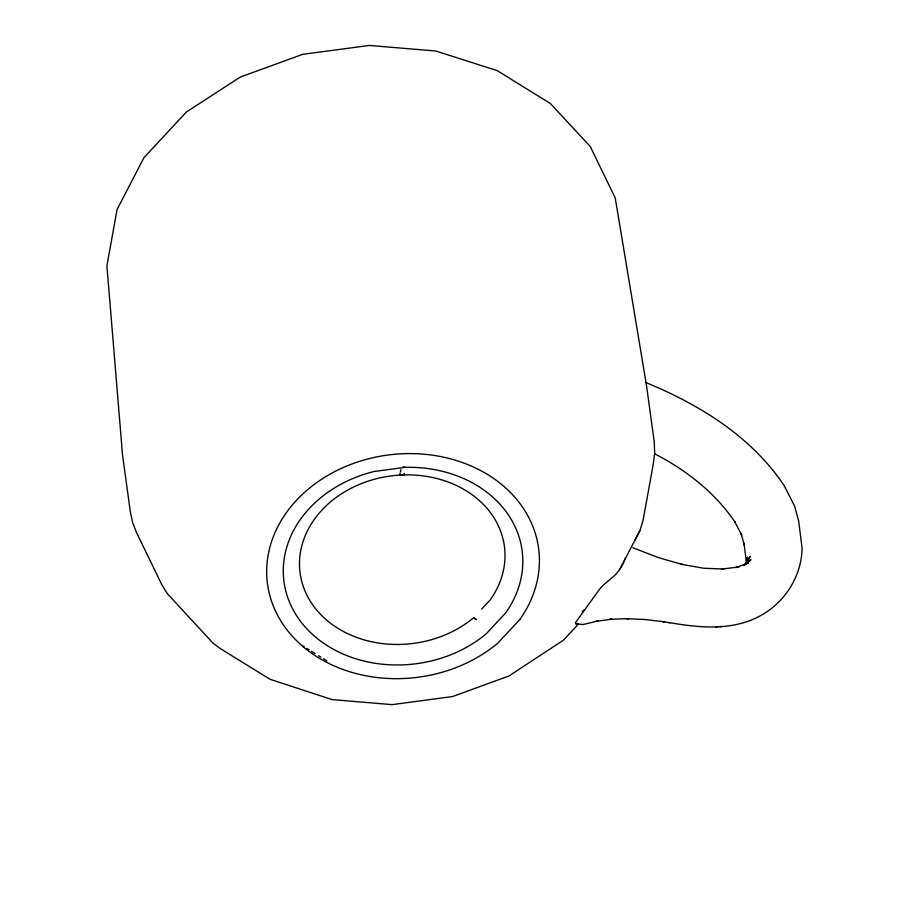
<?xml version="1.0" encoding="UTF-8"?>
<svg xmlns="http://www.w3.org/2000/svg" width="909" height="909" viewBox="0 0 909 909"><rect width="100%" height="100%" fill="white"/><g stroke="black" fill="none" stroke-linecap="round" stroke-linejoin="round"><path stroke-width="1.36" d="M404.198 473.464L404.153 474.896L399.824 474.532L400.096 473.112M746.948 559.921L747.505 557.137L745.903 564.637M400.369 471.816L400.96 469.601M620.12 568.739L639.879 530.686L643.038 520.539L653.23 464.363L654.685 453.057L654.219 441.683L646.447 385.143L615.234 198.037L590.259 146.485L550.309 103.478L497.223 70.641L435.729 51.006L369.384 45.45L302.72 54.335L240.271 77.06L186.288 112.08L143.963 157.643L117.068 209.559L106.898 265.792L122.533 454.977L130.305 511.517L132.646 522.63L136.816 533.197L161.813 584.68L167.324 593.679L213.285 643.413L220.569 648.753L270.053 679.284L332.08 699.6L392.086 704.634L452.387 696.589L508.87 676.035L563.421 640.186L578.431 624.074M747.13 562.387L750.198 556.331L745.175 564.375M634.914 540.185L639.879 530.686M582.203 611.814L583.646 610.109M481.622 609.11L490.269 599.826A103.024 84.492 -7.1 0 0 413.106 474.998A103.024 84.492 -7.1 0 0 305.038 591.066A103.024 84.492 -7.1 0 0 473.544 617.79L476.43 619.62L473.544 617.79M625.324 558.035A209.888 96.024 35.4 0 1 614.268 575.829L605.576 583.158A23.611 5.784 -54.3 0 0 599.554 589.237L575.602 622.495A23.611 3.477 -43.2 0 0 576.397 623.779L577.84 623.631L577.204 623.517M746.05 564.091L750.993 559.603L743.88 565.103M744.164 565.148L748.323 562.955L735.767 567.659M736.813 567.33L739.006 566.875L721.803 569.125L723.7 569.057L703.589 568.216L681.216 564.284L682.534 564.534L658.241 557.558L632.834 547.729M405.278 467.34L374.213 471.476A120.068 98.479 -7.1 0 0 298.22 618.12A120.068 98.479 -7.1 0 0 486.145 633.88L505.643 612.939A120.068 98.479 -7.1 0 0 405.278 467.34L402.96 466.931M575.772 623.676L582.942 624.574L598.167 620.881L596.009 621.324L611.632 619.245L609.689 619.324L628.596 618.62L626.744 618.688L645.038 619.518L664.445 621.813L662.968 621.54C693.919 627.028 727.825 631.903 757.174 617.393C783.49 604.644 801.704 577.283 802.068 547.911L798.659 521.039L794.625 506.154L784.24 485.747C751.561 436.615 699.566 404.675 645.981 382.575M715.803 626.767L717.69 626.687M719.939 626.596L721.86 626.517M668.365 622.529L669.797 622.79M654.56 453.761C686.215 470.055 715.36 492.826 735.358 522.595L734.608 521.402L741.664 535.026L741.085 533.31L744.312 545.241L743.994 543.127L746.55 563.648M302.004 645.47L304.379 646.935M306.753 648.39L309.128 649.855M311.503 651.321L315.059 653.514M318.616 655.719L320.991 657.173M323.365 658.639L326.922 660.843M519.857 619.427L497.666 643.265A136.714 112.125 -7.1 0 1 274.052 607.814A136.714 112.125 -7.1 0 1 417.458 453.773A136.714 112.125 -7.1 0 1 519.857 619.427"/></g></svg>
